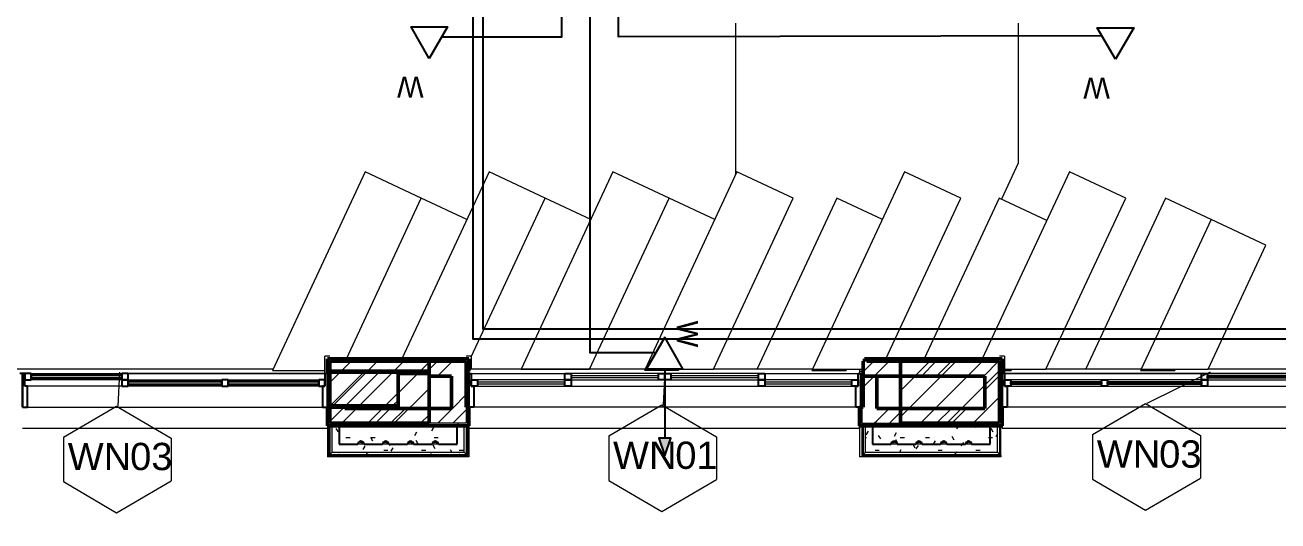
# Model space of a CAD drawing. Header units: millimetres. Extents: x -9358 to 257996, y -67499 to 9117.
# Drawn here: x 37342 to 47445, y -58686 to -54688 of the extents above; entities that cross this region are included whole.
import ezdxf

# ---------------------------------------------------------------- set-up
doc = ezdxf.new("R2010")
doc.units = ezdxf.units.MM
doc.header["$LTSCALE"] = 1000
for name, color, linetype, lineweight in [('A-COL-RFC-1', 8, 'Continuous', 9), ('A-COL-RFC-2', 8, 'Continuous', 50), ('A-FLR-PAT', 8, 'Continuous', 18), ('A-FRN', 8, 'Continuous', 9), ('A-LIN-30-1', 8, 'Continuous', 25), ('A-TYP-WIN', 8, 'Continuous', 0), ('A-WAL-CLD', 8, 'Continuous', 9), ('A-WAL-CMU', 8, 'Continuous', 50), ('A-WAL-FIN', 8, 'Continuous', 9), ('A-WAL-LOW-20', 8, 'Continuous', 18), ('A-WAL-LOW-20-1', 8, 'Continuous', 50), ('A-WAL-LOW-30', 8, 'Continuous', 18), ('A-WAL-PAT-1', 8, 'Continuous', 9), ('A-WIN', 8, 'Continuous', 9), ('A-WIN-1', 8, 'Continuous', 25), ('A-WIN-2', 8, 'Continuous', 18)]:
    doc.layers.add(name, color=color, linetype=linetype, lineweight=lineweight)
for name, color, linetype in [('CCTVNET', 6, 'Continuous'), ('DATANET', 4, 'Continuous'), ('LC-CABLE -10', 4, 'Continuous'), ('LC-DA-CIR', 4, 'Continuous'), ('LC-T-OUTLET', 4, 'Continuous')]:
    doc.layers.add(name, color=color, linetype=linetype)
doc.styles.add('Arial_8', font='arial.ttf', dxfattribs={"height": 220})
pattern_1 = [(45, (0, 0), (-251.4472, 251.4472), []), (45, (0, 381), (-251.4472, 251.4472), [])]
pattern_2 = [(0, (0, 0), (812.8, 203.2), [33.528, -576.072, 33.528, -576.072, -3251.2]), (0, (0, 0), (812.8, 203.2), [-1219.2, 33.528, -1185.672, 33.528, -576.072, -1422.4]), (0, (0, 0), (812.8, 203.2), [-3048, 33.528, -372.872, 33.528, -982.472]), (120, (304.8, 101.6), (-582.37636, 602.30545), [33.528, -576.072, 33.528, -576.072, -3251.2]), (120, (304.8, 101.6), (-582.37636, 602.30545), [-1219.2, 33.528, -1185.672, 33.528, -576.072, -1422.4]), (120, (304.8, 101.6), (-582.37636, 602.30545), [-3048, 33.528, -372.872, 33.528, -982.472]), (240, (406.4, 508), (-230.42364, -805.50545), [33.528, -576.072, 33.528, -576.072, -3251.2]), (240, (406.4, 508), (-230.42364, -805.50545), [-1219.2, 33.528, -1185.672, 33.528, -576.072, -1422.4]), (240, (406.4, 508), (-230.42364, -805.50545), [-3048, 33.528, -372.872, 33.528, -982.472])]
pattern_3 = [(45, (0, 0), (-106.06602, 106.06602), [])]
pattern_4 = [(0, (0, 0), (406.4, 101.6), [33.528, -271.272, 33.528, -271.272, -1625.6]), (0, (0, 0), (406.4, 101.6), [-609.6, 33.528, -576.072, 33.528, -271.272, -711.2]), (0, (0, 0), (406.4, 101.6), [-1524, 33.528, -169.672, 33.528, -474.472]), (120, (152.4, 50.8), (-291.18818, 301.15272), [33.528, -271.272, 33.528, -271.272, -1625.6]), (120, (152.4, 50.8), (-291.18818, 301.15272), [-609.6, 33.528, -576.072, 33.528, -271.272, -711.2]), (120, (152.4, 50.8), (-291.18818, 301.15272), [-1524, 33.528, -169.672, 33.528, -474.472]), (240, (203.2, 254), (-115.21182, -402.75272), [33.528, -271.272, 33.528, -271.272, -1625.6]), (240, (203.2, 254), (-115.21182, -402.75272), [-609.6, 33.528, -576.072, 33.528, -271.272, -711.2]), (240, (203.2, 254), (-115.21182, -402.75272), [-1524, 33.528, -169.672, 33.528, -474.472])]

# ---------------------------------------------------------------- blocks, each defined once
blk = doc.blocks.new('Window Tag - Window Tag-41068-01-Ground Floor Plan')
at = {"layer": 'A-TYP-WIN'}
for p, q in [((-4.51, 1.63), (-0.24, 4.14)), ((-0.24, 4.14), (4.18, 1.56)), ((-4.51, 1.63), (-4.51, -1.96)), ((4.18, 1.56), (4.18, -1.89)), ((-4.51, -1.96), (-0.24, -4.47)), ((-0.24, -4.47), (4.18, -1.89))]:
    blk.add_line(p, q, dxfattribs=at)
blk = doc.blocks.new('D-W')
at = {"color": 3, "elevation": 0}
blk.add_lwpolyline([(0, 254), (147, 0), (-147, 0), (0, 254)], dxfattribs=at)
at = {"layer": 'LC-T-OUTLET', "color": 2}
blk.add_attdef('W', (77, 236, 0), '', height=170, dxfattribs=at)
blk = doc.blocks.new('access point wifi weather proof')
at = {"layer": 'LC-CABLE -10'}
h = blk.add_hatch(color=3, dxfattribs=at)
h.dxf.hatch_style = 1
h.paths.add_polyline_path([(684.037, -90.71), (683.895, -90.662), (683.895, -90.758)])
at = {"layer": 'LC-CABLE -10', "color": 3}
blk.add_line((683.334, -90.71), (683.895, -90.71), dxfattribs=at)
blk.add_lwpolyline([(684.037, -90.71), (683.895, -90.662), (683.895, -90.758)], close=True, dxfattribs=at)
at = {"layer": 'LC-DA-CIR'}
ref = blk.add_blockref('D-W', (683.334, -90.71), dxfattribs=dict(at, xscale=-0.0010000000000048, yscale=0.0010000000000048, zscale=0.0010000000000048, rotation=90))
ref.add_attrib('W', 'W', (682.947, -90.613), dxfattribs={"layer": 'LC-T-OUTLET', "color": 3, "height": 0.17})
blk = doc.blocks.new('Sliding_Window_Three - 2500 x 2700-2665718-01-Ground Floor Furniture Plan')
at = {"layer": 'A-WIN'}
for p, q in [((-1203, 135), (1177, 135)), ((-441, -35), (-1203, -35)), ((-441, -35), (-1203, -35)), ((-441, -85), (-1173, -85)), ((366, -35), (-391, -35)), ((-391, -85), (366, -85)), ((1147, -35), (416, -35)), ((416, -85), (1147, -85)), ((-1173, -135), (-441, -135)), ((1197, -135), (-391, -135)), ((-391, -135), (1197, -135))]:
    blk.add_line(p, q, dxfattribs=at)
at = {"layer": 'A-WIN-1'}
for p, q in [((-1243, -135), (-1243, 135)), ((-1243, 135), (-1243, -135)), ((-1223, 135), (-1203, 135)), ((-1203, 135), (-1203, -35)), ((1177, 135), (1217, 135)), ((1177, -35), (1177, 135)), ((1217, 135), (1217, -135)), ((1217, -135), (1217, 135)), ((-1223, -35), (-1223, -135)), ((-1203, -35), (-1223, -35)), ((-1223, -135), (-1223, -85)), ((-1223, -85), (-1173, -85)), ((-1173, -85), (-1173, -135)), ((-1173, -100), (-441, -100)), ((-1173, -120), (-1173, -100)), ((-441, -85), (-441, -35)), ((-441, -35), (-391, -35)), ((-441, -135), (-441, -85)), ((-441, -85), (-391, -85)), ((-391, -85), (-441, -85)), ((-441, -100), (-441, -120)), ((-391, -35), (-391, -85)), ((-391, -50), (366, -50)), ((-391, -70), (-391, -50)), ((366, -70), (-391, -70)), ((-391, -85), (-391, -135)), ((366, -85), (366, -35)), ((366, -35), (416, -35)), ((366, -50), (366, -70)), ((416, -85), (366, -85)), ((416, -35), (416, -85)), ((416, -50), (1147, -50)), ((416, -70), (416, -50)), ((1147, -70), (416, -70)), ((1147, -85), (1147, -35)), ((1147, -35), (1197, -35)), ((1147, -50), (1147, -70)), ((1197, -85), (1147, -85)), ((1197, -35), (1177, -35)), ((1197, -135), (1197, -35)), ((1197, -35), (1197, -85)), ((-1243, -135), (-1263, -135)), ((-1223, -135), (-1243, -135)), ((-1173, -135), (-1223, -135)), ((-441, -120), (-1173, -120)), ((-391, -135), (-441, -135))]:
    blk.add_line(p, q, dxfattribs=at)
blk = doc.blocks.new('Sliding_Window_Double - 3200 x 2700-V65-01-Ground Floor Furniture Plan')
at = {"layer": 'A-WIN'}
for p, q in [((-1436, 89), (1644, 89)), ((-702, -81), (-1406, -81)), ((858, -81), (-651, -81)), ((1614, -81), (909, -81)), ((-702, -181), (-1456, -181)), ((-1406, -131), (-702, -131)), ((54, -131), (-651, -131)), ((-651, -181), (54, -181)), ((858, -131), (154, -131)), ((154, -181), (858, -181)), ((909, -131), (1614, -131)), ((1664, -181), (909, -181))]:
    blk.add_line(p, q, dxfattribs=at)
at = {"layer": 'A-WIN-1'}
for p, q in [((-1476, -181), (-1476, 89)), ((-1476, 89), (-1476, -181)), ((-1466, 89), (-1436, 89)), ((-1436, 89), (-1436, -81)), ((1644, 89), (1684, 89)), ((1644, -81), (1644, 89)), ((1684, 89), (1684, -181)), ((1684, -181), (1684, 89)), ((-1456, -81), (-1456, -181)), ((-1436, -81), (-1456, -81)), ((-1456, -131), (-1456, -81)), ((-1456, -81), (-1406, -81)), ((-1406, -81), (-1406, -131)), ((-702, -131), (-702, -81)), ((-702, -81), (-651, -81)), ((-651, -81), (-651, -131)), ((858, -131), (858, -81)), ((858, -81), (909, -81)), ((909, -81), (909, -131)), ((1614, -131), (1614, -81)), ((1614, -81), (1664, -81)), ((1664, -81), (1644, -81)), ((1664, -181), (1664, -81)), ((1664, -81), (1664, -131)), ((-1476, -181), (-1496, -181)), ((-1456, -181), (-1476, -181)), ((-1406, -131), (-1456, -131)), ((-651, -131), (-702, -131)), ((-702, -181), (-702, -131)), ((-702, -131), (-651, -131)), ((-651, -181), (-702, -181)), ((-651, -131), (-651, -181)), ((54, -181), (54, -131)), ((54, -131), (104, -131)), ((104, -181), (54, -181)), ((104, -181), (104, -131)), ((104, -131), (154, -131)), ((104, -131), (104, -181)), ((154, -181), (104, -181)), ((154, -131), (154, -181)), ((858, -181), (858, -131)), ((858, -131), (909, -131)), ((909, -131), (858, -131)), ((909, -181), (858, -181)), ((909, -131), (909, -181)), ((1664, -131), (1614, -131)), ((1684, -181), (1664, -181)), ((1704, -181), (1684, -181))]:
    blk.add_line(p, q, dxfattribs=at)
at = {"layer": 'A-WIN-2'}
for p, q in [((-1406, -96), (-702, -96)), ((-1406, -116), (-1406, -96)), ((-702, -96), (-702, -116)), ((909, -96), (1614, -96)), ((909, -116), (909, -96)), ((1614, -96), (1614, -116)), ((-702, -116), (-1406, -116)), ((-651, -146), (54, -146)), ((-651, -166), (-651, -146)), ((54, -166), (-651, -166)), ((54, -146), (54, -166)), ((154, -146), (858, -146)), ((154, -166), (154, -146)), ((858, -166), (154, -166)), ((858, -146), (858, -166)), ((1614, -116), (909, -116))]:
    blk.add_line(p, q, dxfattribs=at)
blk = doc.blocks.new('Sliding_Window_Three - 2500 x 2700-2665719-01-Ground Floor Furniture Plan')
at = {"layer": 'A-WIN'}
for p, q in [((-1173, 135), (-441, 135)), ((1197, 135), (-391, 135)), ((-391, 135), (1197, 135)), ((-441, 35), (-1203, 35)), ((-441, 35), (-1203, 35)), ((-441, 85), (-1173, 85)), ((-391, 85), (366, 85)), ((366, 35), (-391, 35)), ((416, 85), (1147, 85)), ((1147, 35), (416, 35)), ((-1203, -135), (1177, -135))]:
    blk.add_line(p, q, dxfattribs=at)
at = {"layer": 'A-WIN-1'}
for p, q in [((-1243, 135), (-1263, 135)), ((-1243, 135), (-1243, -135)), ((-1223, 135), (-1243, 135)), ((-1243, -135), (-1243, 135)), ((-1223, 35), (-1223, 135)), ((-1173, 135), (-1223, 135)), ((-1223, 135), (-1223, 85)), ((-1173, 85), (-1173, 135)), ((-441, 120), (-1173, 120)), ((-1173, 120), (-1173, 100)), ((-391, 135), (-441, 135)), ((-441, 135), (-441, 85)), ((-441, 100), (-441, 120)), ((-391, 85), (-391, 135)), ((1197, 135), (1197, 35)), ((1217, -135), (1217, 135)), ((1217, 135), (1217, -135)), ((-1223, 85), (-1173, 85)), ((-1203, 35), (-1223, 35)), ((-1203, -135), (-1203, 35)), ((-1173, 100), (-441, 100)), ((-441, 85), (-391, 85)), ((-391, 85), (-441, 85)), ((-441, 85), (-441, 35)), ((-441, 35), (-391, 35)), ((-391, 35), (-391, 85)), ((366, 70), (-391, 70)), ((-391, 70), (-391, 50)), ((-391, 50), (366, 50)), ((416, 85), (366, 85)), ((366, 85), (366, 35)), ((366, 50), (366, 70)), ((366, 35), (416, 35)), ((416, 35), (416, 85)), ((1147, 70), (416, 70)), ((416, 70), (416, 50)), ((416, 50), (1147, 50)), ((1197, 85), (1147, 85)), ((1147, 85), (1147, 35)), ((1147, 50), (1147, 70)), ((1147, 35), (1197, 35)), ((1197, 35), (1177, 35)), ((1177, 35), (1177, -135)), ((1197, 35), (1197, 85)), ((-1243, -135), (-1203, -135)), ((1177, -135), (1217, -135))]:
    blk.add_line(p, q, dxfattribs=at)
blk = doc.blocks.new('rest room134 - rest room-2754130-01-Ground Floor Furniture Plan')
at = {"layer": 'A-FRN'}
for p, q in [((40083, -55724), (39337, -57324)), ((40537, -55935), (40083, -55724)), ((39933, -57230), (40537, -55935)), ((39337, -57324), (39760, -57324))]:
    blk.add_line(p, q, dxfattribs=at)
blk = doc.blocks.new('rest room135 - rest room-2754143-01-Ground Floor Furniture Plan')
at = {"layer": 'A-FRN'}
for p, q in [((41083, -55724), (40381, -57230)), ((41537, -55935), (41083, -55724)), ((40905, -56107), (40537, -55935)), ((40940, -57214), (41537, -55935))]:
    blk.add_line(p, q, dxfattribs=at)
blk = doc.blocks.new('rest room136 - rest room-2754169-01-Ground Floor Furniture Plan')
at = {"layer": 'A-FRN'}
for p, q in [((42082, -55723), (41341, -57314)), ((42536, -55934), (42082, -55723)), ((41904, -56106), (41537, -55935)), ((41893, -57314), (42536, -55934)), ((41341, -57314), (41893, -57314))]:
    blk.add_line(p, q, dxfattribs=at)
blk = doc.blocks.new('rest room137 - rest room-2754195-01-Ground Floor Furniture Plan')
at = {"layer": 'A-FRN'}
for p, q in [((43082, -55723), (42341, -57314)), ((43536, -55934), (43082, -55723)), ((42904, -56106), (42536, -55934)), ((42893, -57314), (43536, -55934)), ((42341, -57314), (42336, -57323)), ((42336, -57323), (42612, -57323)), ((42341, -57314), (42893, -57314)), ((42612, -57323), (42617, -57314))]:
    blk.add_line(p, q, dxfattribs=at)
blk = doc.blocks.new('rest room138 - rest room-2754221-01-Ground Floor Furniture Plan')
at = {"layer": 'A-FRN'}
for p, q in [((44433, -55724), (43692, -57314)), ((44887, -55935), (44433, -55724)), ((43887, -55935), (43245, -57310)), ((44255, -56107), (43887, -55935)), ((44283, -57230), (44887, -55935)), ((43692, -57314), (43687, -57324)), ((43687, -57324), (43963, -57324)), ((43692, -57314), (44100, -57314)), ((43963, -57324), (43968, -57314))]:
    blk.add_line(p, q, dxfattribs=at)
blk = doc.blocks.new('rest room139 - rest room-2754247-01-Ground Floor Furniture Plan')
at = {"layer": 'A-FRN'}
for p, q in [((45763, -55724), (45061, -57230)), ((46217, -55935), (45763, -55724)), ((45197, -55935), (44593, -57230)), ((45581, -56114), (45197, -55935)), ((45574, -57314), (46217, -55935)), ((45240, -57314), (45574, -57314)), ((45240, -57324), (45293, -57324)), ((45293, -57324), (45298, -57314))]:
    blk.add_line(p, q, dxfattribs=at)
blk = doc.blocks.new('rest room140 - rest room-2754273-01-Ground Floor Furniture Plan')
at = {"layer": 'A-FRN'}
for p, q in [((46537, -55935), (45895, -57310)), ((46905, -56107), (46537, -55935)), ((46905, -56107), (46342, -57314)), ((47348, -56313), (46905, -56107)), ((46881, -57314), (47348, -56313)), ((46342, -57314), (46337, -57324)), ((46337, -57324), (46613, -57324)), ((46342, -57314), (46881, -57314)), ((46613, -57324), (46618, -57314))]:
    blk.add_line(p, q, dxfattribs=at)
blk = doc.blocks.new('FP_384-01-Ground Floor Furniture Plan')
at = {"layer": 'A-WAL-LOW-20'}
blk.add_line((39799, -57770), (39799, -58001), dxfattribs=at)
blk = doc.blocks.new('FP_385-01-Ground Floor Furniture Plan')
at = {"layer": 'A-WAL-LOW-20'}
blk.add_line((39789, -57770), (39789, -58011), dxfattribs=at)
blk = doc.blocks.new('FP_386-01-Ground Floor Furniture Plan')
at = {"layer": 'A-WAL-LOW-20'}
blk.add_line((39799, -58001), (40901, -58001), dxfattribs=at)
at = {"layer": 'A-WAL-PAT-1'}
for p, q in [((39871, -58001), (39870, -58001)), ((39870, -58001), (39870, -58001)), ((39871, -58002), (39871, -58001)), ((39872, -58002), (39871, -58002)), ((39873, -58002), (39872, -58002)), ((39872, -58002), (39872, -58002)), ((39874, -58002), (39873, -58002)), ((39873, -58002), (39873, -58002)), ((39875, -58003), (39874, -58002)), ((39874, -58002), (39874, -58002)), ((40097, -57993), (40096, -57992)), ((40097, -57994), (40097, -57993)), ((40098, -57995), (40097, -57994)), ((40099, -57995), (40098, -57995)), ((40099, -57996), (40099, -57995)), ((40100, -57996), (40099, -57996)), ((40100, -57997), (40100, -57996)), ((40101, -57998), (40100, -57997)), ((40102, -57999), (40101, -57998)), ((40101, -57998), (40101, -57998)), ((40103, -58000), (40102, -57999)), ((40102, -57999), (40102, -57999)), ((40104, -58000), (40103, -58000)), ((40103, -58000), (40103, -58000)), ((40104, -58001), (40104, -58000)), ((40105, -58001), (40104, -58001)), ((40106, -58002), (40105, -58001)), ((40105, -58001), (40105, -58001)), ((40107, -58002), (40106, -58002)), ((40106, -58002), (40106, -58002)), ((40108, -58002), (40107, -58002)), ((40107, -58002), (40107, -58002)), ((40109, -58002), (40108, -58002)), ((40108, -58002), (40108, -58002)), ((40110, -58003), (40109, -58002)), ((40610, -58002), (40609, -58002)), ((40609, -58002), (40609, -58003)), ((40611, -58002), (40610, -58002)), ((40610, -58002), (40610, -58002)), ((40612, -58002), (40611, -58002)), ((40611, -58002), (40611, -58002)), ((40613, -58001), (40612, -58002)), ((40612, -58002), (40612, -58002)), ((40614, -58001), (40613, -58001)), ((40613, -58001), (40613, -58001)), ((40615, -58000), (40614, -58000)), ((40614, -58000), (40614, -58001)), ((40616, -57999), (40615, -58000)), ((40615, -58000), (40615, -58000)), ((40617, -57998), (40616, -57999)), ((40616, -57999), (40616, -57999)), ((40618, -57998), (40617, -57998)), ((40844, -58002), (40843, -58003)), ((40844, -58002), (40844, -58002))]:
    blk.add_line(p, q, dxfattribs=at)
blk = doc.blocks.new('FP_387-01-Ground Floor Furniture Plan')
at = {"layer": 'A-WAL-LOW-20'}
blk.add_line((39789, -58011), (40911, -58011), dxfattribs=at)
at = {"layer": 'A-WAL-PAT-1'}
for p, q in [((39834, -58003), (39832, -58002)), ((39835, -58005), (39834, -58003)), ((39837, -58006), (39835, -58005)), ((39839, -58007), (39837, -58006)), ((39840, -58008), (39839, -58007)), ((39842, -58008), (39840, -58008)), ((39843, -58009), (39842, -58008)), ((39845, -58010), (39843, -58009)), ((39846, -58010), (39845, -58010)), ((39848, -58011), (39846, -58010)), ((39849, -58011), (39848, -58011)), ((40047, -58012), (40046, -58012)), ((40049, -58011), (40047, -58012)), ((40050, -58011), (40049, -58011)), ((40052, -58010), (40050, -58011)), ((40053, -58009), (40052, -58010)), ((40055, -58009), (40053, -58009)), ((40056, -58008), (40055, -58009)), ((40058, -58007), (40056, -58008)), ((40059, -58006), (40058, -58007)), ((40061, -58005), (40059, -58006)), ((40062, -58004), (40061, -58005)), ((40068, -58003), (40067, -58002)), ((40070, -58004), (40068, -58003)), ((40071, -58005), (40070, -58004)), ((40073, -58006), (40071, -58005)), ((40074, -58007), (40073, -58006)), ((40076, -58008), (40074, -58007)), ((40513, -58012), (40511, -58012)), ((40514, -58012), (40513, -58012)), ((40516, -58012), (40514, -58012)), ((40792, -58012), (40790, -58012)), ((40793, -58012), (40792, -58012))]:
    blk.add_line(p, q, dxfattribs=at)
blk = doc.blocks.new('FP_388-01-Ground Floor Furniture Plan')
at = {"layer": 'A-WAL-LOW-20'}
blk.add_line((40901, -58001), (40901, -57770), dxfattribs=at)
blk = doc.blocks.new('FP_389-01-Ground Floor Furniture Plan')
at = {"layer": 'A-WAL-LOW-20'}
blk.add_line((40911, -58011), (40911, -57770), dxfattribs=at)
blk = doc.blocks.new('Walls 371 - Walls 78-2892140-01-Ground Floor Furniture Plan')
at = {"layer": 'A-WAL-PAT-1'}
h = blk.add_hatch(dxfattribs=at)
h.set_pattern_fill('FP_136', color=256, style=0, pattern_type=2)
h.set_pattern_definition(pattern_4)
h.paths.add_polyline_path([(40650, -57920), (40646, -57918), (40646, -57919), (40648, -57920)], flags=0)
h.paths.add_polyline_path([(40450, -57920), (40446, -57918), (40446, -57919), (40449, -57920)], flags=0)
h.paths.add_polyline_path([(40250, -57920), (40246, -57918), (40246, -57919), (40248, -57920)], flags=0)
h.paths.add_polyline_path([(40050, -57920), (40046, -57918), (40046, -57919), (40048, -57920)], flags=0)
h.paths.add_polyline_path([(39875, -57982), (40882, -57982), (40882, -57770), (40825, -57770), (40825, -57920), (40675, -57920), (40674, -57920), (40626, -57920), (40625, -57920), (40475, -57920), (40475, -57920), (40426, -57920), (40425, -57920), (40275, -57920), (40274, -57920), (40226, -57920), (40225, -57920), (40075, -57920), (40074, -57920), (40026, -57920), (40025, -57920), (39875, -57920), (39875, -57770), (39818, -57770), (39818, -57982)], flags=0)
at = {"layer": 'A-WAL-LOW-20'}
for p, q in [((39818, -57982), (39818, -57770)), ((40882, -57982), (40882, -57770)), ((39818, -57982), (40882, -57982))]:
    blk.add_line(p, q, dxfattribs=at)
for points, knots in [([(39799, -58001), (39799, -58001), (39799, -58001), (39800, -58000), (39801, -57999), (39803, -57997), (39805, -57995), (39807, -57993), (39810, -57990), (39813, -57987), (39816, -57984), (39818, -57982)], [0.4599876, 0.4599876, 0.4599876, 0.4599876, 0.5, 0.6, 0.65, 0.7, 0.75, 0.8, 0.85, 0.9, 1, 1, 1, 1]), ([(40901, -58001), (40901, -58001), (40901, -58001), (40900, -58000), (40899, -57999), (40897, -57997), (40895, -57995), (40893, -57993), (40890, -57990), (40887, -57987), (40884, -57984), (40882, -57982)], [0.4599876, 0.4599876, 0.4599876, 0.4599876, 0.5, 0.6, 0.65, 0.7, 0.75, 0.8, 0.85, 0.9, 1, 1, 1, 1]), ([(39789, -58011), (39789, -58011), (39789, -58011), (39792, -58008), (39796, -58004), (39798, -58002)], [0.1701475, 0.1701475, 0.1701475, 0.1701475, 0.25, 0.5, 0.6488772, 0.6488772, 0.6488772, 0.6488772]), ([(40911, -58011), (40911, -58011), (40911, -58011), (40908, -58008), (40904, -58004), (40902, -58002)], [0.1701475, 0.1701475, 0.1701475, 0.1701475, 0.25, 0.5, 0.6488772, 0.6488772, 0.6488772, 0.6488772])]:
    blk.add_open_spline(points, degree=3, knots=knots, dxfattribs=at)
for name in ['FP_385-01-Ground Floor Furniture Plan', 'FP_384-01-Ground Floor Furniture Plan', 'FP_388-01-Ground Floor Furniture Plan', 'FP_389-01-Ground Floor Furniture Plan', 'FP_387-01-Ground Floor Furniture Plan', 'FP_386-01-Ground Floor Furniture Plan']:
    blk.add_blockref(name, (0, 0), dxfattribs=at)
blk = doc.blocks.new('FP_390-01-Ground Floor Furniture Plan')
at = {"layer": 'A-WAL-PAT-1'}
for p, q in [((40240, -57906), (40245, -57903)), ((40245, -57903), (40250, -57903)), ((40250, -57903), (40256, -57904)), ((40253, -57920), (40250, -57920)), ((40255, -57920), (40253, -57920)), ((40256, -57904), (40261, -57906)), ((40261, -57906), (40264, -57910)), ((40264, -57910), (40267, -57915))]:
    blk.add_line(p, q, dxfattribs=at)
blk = doc.blocks.new('FP_391-01-Ground Floor Furniture Plan')
at = {"layer": 'A-WAL-PAT-1'}
for p, q in [((40440, -57906), (40445, -57903)), ((40445, -57903), (40451, -57903)), ((40453, -57920), (40450, -57920)), ((40451, -57903), (40456, -57904)), ((40456, -57920), (40453, -57920)), ((40456, -57904), (40461, -57906)), ((40461, -57906), (40465, -57910)), ((40465, -57910), (40467, -57915))]:
    blk.add_line(p, q, dxfattribs=at)
blk = doc.blocks.new('FP_392-01-Ground Floor Furniture Plan')
at = {"layer": 'A-WAL-PAT-1'}
for p, q in [((40640, -57906), (40645, -57903)), ((40645, -57903), (40650, -57903)), ((40650, -57903), (40656, -57904)), ((40653, -57920), (40650, -57920)), ((40655, -57920), (40653, -57920)), ((40656, -57904), (40661, -57906)), ((40661, -57906), (40664, -57910)), ((40664, -57910), (40667, -57915))]:
    blk.add_line(p, q, dxfattribs=at)
blk = doc.blocks.new('FP_393-01-Ground Floor Furniture Plan')
at = {"layer": 'A-WAL-PAT-1'}
for p, q in [((40040, -57906), (40045, -57903)), ((40045, -57903), (40050, -57903)), ((40050, -57903), (40056, -57904)), ((40053, -57920), (40050, -57920)), ((40055, -57920), (40053, -57920)), ((40056, -57904), (40061, -57906)), ((40061, -57906), (40064, -57910)), ((40064, -57910), (40067, -57915))]:
    blk.add_line(p, q, dxfattribs=at)
blk = doc.blocks.new('Walls 373 - Walls 304-2892162-01-Ground Floor Furniture Plan')
at = {"layer": 'A-WAL-PAT-1'}
h = blk.add_hatch(dxfattribs=at)
h.set_pattern_fill('FP_136', color=256, style=0, pattern_type=2)
h.set_pattern_definition(pattern_4)
h.paths.add_polyline_path([(40425, -57920), (40430, -57905), (40443, -57896), (40458, -57896), (40470, -57905), (40475, -57920), (40625, -57920), (40630, -57905), (40642, -57896), (40658, -57896), (40670, -57905), (40675, -57920), (40825, -57920), (40825, -57770), (39875, -57770), (39875, -57920), (40025, -57920), (40030, -57905), (40042, -57896), (40058, -57896), (40070, -57905), (40075, -57920), (40225, -57920), (40230, -57905), (40242, -57896), (40258, -57896), (40270, -57905), (40275, -57920), (40319, -57920)], flags=0)
at = {"layer": 'A-LIN-30-1'}
for p, q in [((40825, -57770), (39875, -57770)), ((39875, -57770), (39875, -57920)), ((40825, -57920), (40825, -57770)), ((39875, -57920), (40025, -57920)), ((40075, -57920), (40225, -57920)), ((40275, -57920), (40425, -57920)), ((40475, -57920), (40625, -57920)), ((40675, -57920), (40825, -57920))]:
    blk.add_line(p, q, dxfattribs=at)
for centre, start in [((40050, -57920), 360), ((40250, -57920), 0), ((40450, -57920), 0), ((40650, -57920), 0)]:
    blk.add_arc(centre, 25, start, 180, dxfattribs=at)
at = {"layer": 'A-WAL-FIN'}
for p, q in [((40250, -57920), (40225, -57920)), ((40275, -57920), (40250, -57920)), ((40450, -57920), (40425, -57920)), ((40475, -57920), (40450, -57920)), ((40650, -57920), (40625, -57920)), ((40675, -57920), (40650, -57920))]:
    blk.add_line(p, q, dxfattribs=at)
at = {"layer": 'A-WAL-FIN', "flags": 128}
for points in [[(40050, -57920), (40044, -57920), (40039, -57920), (40034, -57920), (40030, -57920), (40027, -57920), (40026, -57920), (40025, -57920)], [(40075, -57920), (40074, -57920), (40073, -57920), (40070, -57920), (40066, -57920), (40061, -57920), (40056, -57920), (40050, -57920)]]:
    blk.add_lwpolyline(points, dxfattribs=at)
at = {"layer": 'A-WAL-LOW-20-1'}
for name in ['FP_393-01-Ground Floor Furniture Plan', 'FP_390-01-Ground Floor Furniture Plan', 'FP_391-01-Ground Floor Furniture Plan', 'FP_392-01-Ground Floor Furniture Plan']:
    blk.add_blockref(name, (0, 0), dxfattribs=at)
blk = doc.blocks.new('FP_394-01-Ground Floor Furniture Plan')
at = {"layer": 'A-WAL-LOW-20'}
blk.add_line((44099, -57770), (44099, -58001), dxfattribs=at)
blk = doc.blocks.new('FP_395-01-Ground Floor Furniture Plan')
at = {"layer": 'A-WAL-LOW-20'}
blk.add_line((44089, -57770), (44089, -58011), dxfattribs=at)
blk = doc.blocks.new('FP_396-01-Ground Floor Furniture Plan')
at = {"layer": 'A-WAL-LOW-20'}
blk.add_line((44099, -58001), (45201, -58001), dxfattribs=at)
at = {"layer": 'A-WAL-PAT-1'}
for p, q in [((44846, -57991), (44845, -57992)), ((44845, -57992), (44845, -57993)), ((44847, -57990), (44846, -57991)), ((44848, -57989), (44847, -57990)), ((44847, -57990), (44847, -57990)), ((44849, -57987), (44848, -57988)), ((44848, -57988), (44848, -57989)), ((44850, -57986), (44849, -57986)), ((44849, -57986), (44849, -57987)), ((44851, -57984), (44850, -57985)), ((44850, -57985), (44850, -57986)), ((44852, -57982), (44851, -57983)), ((44851, -57983), (44851, -57984)), ((44836, -58002), (44835, -58002)), ((44837, -58001), (44836, -58001)), ((44836, -58001), (44836, -58002)), ((44838, -58000), (44837, -58001)), ((44837, -58001), (44837, -58001)), ((44839, -58000), (44838, -58000)), ((44838, -58000), (44838, -58000)), ((44840, -57999), (44839, -57999)), ((44839, -57999), (44839, -58000)), ((44841, -57998), (44840, -57998)), ((44840, -57998), (44840, -57999)), ((44842, -57997), (44841, -57997)), ((44841, -57997), (44841, -57998)), ((44843, -57995), (44842, -57996)), ((44842, -57996), (44842, -57997)), ((44844, -57994), (44843, -57995)), ((44843, -57995), (44843, -57995)), ((44845, -57993), (44844, -57993)), ((44844, -57993), (44844, -57994))]:
    blk.add_line(p, q, dxfattribs=at)
blk = doc.blocks.new('FP_397-01-Ground Floor Furniture Plan')
at = {"layer": 'A-WAL-LOW-20'}
blk.add_line((44089, -58011), (45211, -58011), dxfattribs=at)
at = {"layer": 'A-WAL-PAT-1'}
for p, q in [((44295, -58006), (44294, -58005)), ((44297, -58007), (44295, -58006)), ((44298, -58008), (44297, -58007)), ((44300, -58008), (44298, -58008)), ((44301, -58009), (44300, -58008)), ((44303, -58010), (44301, -58009)), ((44304, -58010), (44303, -58010)), ((44306, -58011), (44304, -58010)), ((44307, -58011), (44306, -58011)), ((44309, -58012), (44307, -58011)), ((44310, -58012), (44309, -58012)), ((44661, -58012), (44659, -58011)), ((44662, -58012), (44661, -58012)), ((44664, -58012), (44662, -58012)), ((44665, -58012), (44664, -58012)), ((44971, -58012), (44970, -58012)), ((44973, -58012), (44971, -58012)), ((44974, -58012), (44973, -58012)), ((44976, -58011), (44974, -58012)), ((44977, -58011), (44976, -58011))]:
    blk.add_line(p, q, dxfattribs=at)
blk = doc.blocks.new('FP_398-01-Ground Floor Furniture Plan')
at = {"layer": 'A-WAL-LOW-20'}
blk.add_line((45201, -58001), (45201, -57770), dxfattribs=at)
blk = doc.blocks.new('FP_399-01-Ground Floor Furniture Plan')
at = {"layer": 'A-WAL-LOW-20'}
blk.add_line((45211, -58011), (45211, -57770), dxfattribs=at)
blk = doc.blocks.new('Walls 344 - Walls 78-2892302-01-Ground Floor Furniture Plan')
at = {"layer": 'A-WAL-PAT-1'}
h = blk.add_hatch(dxfattribs=at)
h.set_pattern_fill('FP_136', color=256, style=0, pattern_type=2)
h.set_pattern_definition(pattern_4)
h.paths.add_polyline_path([(44118, -57982), (45182, -57982), (45182, -57770), (45125, -57770), (45125, -57920), (44175, -57920), (44175, -57770), (44118, -57770), (44118, -57811)], flags=0)
at = {"layer": 'A-WAL-LOW-20'}
for p, q in [((44118, -57982), (44118, -57770)), ((45182, -57982), (45182, -57770)), ((44118, -57982), (45182, -57982))]:
    blk.add_line(p, q, dxfattribs=at)
for points, knots in [([(44099, -58001), (44099, -58001), (44099, -58001), (44100, -58000), (44101, -57999), (44103, -57997), (44105, -57995), (44107, -57993), (44110, -57990), (44113, -57987), (44116, -57984), (44118, -57982)], [0.4599876, 0.4599876, 0.4599876, 0.4599876, 0.5, 0.6, 0.65, 0.7, 0.75, 0.8, 0.85, 0.9, 1, 1, 1, 1]), ([(45201, -58001), (45201, -58001), (45201, -58001), (45200, -58000), (45199, -57999), (45197, -57997), (45195, -57995), (45193, -57993), (45190, -57990), (45187, -57987), (45184, -57984), (45182, -57982)], [0.4599876, 0.4599876, 0.4599876, 0.4599876, 0.5, 0.6, 0.65, 0.7, 0.75, 0.8, 0.85, 0.9, 1, 1, 1, 1]), ([(44089, -58011), (44089, -58011), (44089, -58011), (44092, -58008), (44096, -58004), (44098, -58002)], [0.1701475, 0.1701475, 0.1701475, 0.1701475, 0.25, 0.5, 0.6488772, 0.6488772, 0.6488772, 0.6488772]), ([(45211, -58011), (45211, -58011), (45211, -58011), (45208, -58008), (45204, -58004), (45202, -58002)], [0.1701475, 0.1701475, 0.1701475, 0.1701475, 0.25, 0.5, 0.6488772, 0.6488772, 0.6488772, 0.6488772])]:
    blk.add_open_spline(points, degree=3, knots=knots, dxfattribs=at)
for name in ['FP_395-01-Ground Floor Furniture Plan', 'FP_394-01-Ground Floor Furniture Plan', 'FP_398-01-Ground Floor Furniture Plan', 'FP_399-01-Ground Floor Furniture Plan', 'FP_396-01-Ground Floor Furniture Plan', 'FP_397-01-Ground Floor Furniture Plan']:
    blk.add_blockref(name, (0, 0), dxfattribs=at)
blk = doc.blocks.new('FP_400-01-Ground Floor Furniture Plan')
at = {"layer": 'A-WAL-PAT-1'}
for p, q in [((44539, -57906), (44544, -57904)), ((44544, -57904), (44550, -57903)), ((44550, -57903), (44555, -57903)), ((44553, -57919), (44550, -57920)), ((44556, -57920), (44553, -57919)), ((44555, -57903), (44560, -57906)), ((44560, -57906), (44564, -57909)), ((44564, -57909), (44567, -57914))]:
    blk.add_line(p, q, dxfattribs=at)
blk = doc.blocks.new('FP_401-01-Ground Floor Furniture Plan')
at = {"layer": 'A-WAL-PAT-1'}
for p, q in [((44740, -57906), (44744, -57904)), ((44744, -57904), (44750, -57903)), ((44750, -57903), (44755, -57903)), ((44753, -57919), (44750, -57920)), ((44757, -57920), (44753, -57919)), ((44755, -57903), (44760, -57906)), ((44760, -57906), (44764, -57909)), ((44764, -57909), (44767, -57914))]:
    blk.add_line(p, q, dxfattribs=at)
blk = doc.blocks.new('FP_402-01-Ground Floor Furniture Plan')
at = {"layer": 'A-WAL-PAT-1'}
for p, q in [((44939, -57906), (44944, -57904)), ((44944, -57904), (44950, -57903)), ((44950, -57903), (44955, -57903)), ((44953, -57919), (44950, -57920)), ((44956, -57920), (44953, -57919)), ((44955, -57903), (44960, -57906)), ((44960, -57906), (44964, -57909)), ((44964, -57909), (44966, -57914))]:
    blk.add_line(p, q, dxfattribs=at)
blk = doc.blocks.new('FP_403-01-Ground Floor Furniture Plan')
at = {"layer": 'A-WAL-PAT-1'}
for p, q in [((44339, -57906), (44344, -57904)), ((44344, -57904), (44350, -57903)), ((44350, -57903), (44355, -57903)), ((44353, -57920), (44350, -57920)), ((44356, -57920), (44353, -57920)), ((44355, -57903), (44360, -57906)), ((44360, -57906), (44364, -57910)), ((44364, -57910), (44367, -57914))]:
    blk.add_line(p, q, dxfattribs=at)
blk = doc.blocks.new('Walls 346 - Walls 304-2892324-01-Ground Floor Furniture Plan')
at = {"layer": 'A-WAL-PAT-1'}
h = blk.add_hatch(dxfattribs=at)
h.set_pattern_fill('FP_136', color=256, style=0, pattern_type=2)
h.set_pattern_definition(pattern_4)
h.paths.add_polyline_path([(44725, -57920), (44730, -57905), (44743, -57896), (44758, -57896), (44770, -57905), (44775, -57920), (44925, -57920), (44930, -57905), (44942, -57896), (44958, -57896), (44970, -57905), (44975, -57920), (45125, -57920), (45125, -57770), (44175, -57770), (44175, -57920), (44325, -57920), (44330, -57905), (44342, -57896), (44358, -57896), (44370, -57905), (44375, -57920), (44525, -57920), (44530, -57905), (44542, -57896), (44558, -57896), (44570, -57905), (44575, -57920), (44620, -57920)], flags=0)
at = {"layer": 'A-LIN-30-1'}
for p, q in [((45125, -57770), (44175, -57770)), ((44175, -57770), (44175, -57920)), ((45125, -57920), (45125, -57770)), ((44175, -57920), (44325, -57920)), ((44375, -57920), (44525, -57920)), ((44575, -57920), (44725, -57920)), ((44775, -57920), (44925, -57920)), ((44975, -57920), (45125, -57920))]:
    blk.add_line(p, q, dxfattribs=at)
for centre, start in [((44350, -57920), 360), ((44550, -57920), 0), ((44750, -57920), 0), ((44950, -57920), 0)]:
    blk.add_arc(centre, 25, start, 180, dxfattribs=at)
at = {"layer": 'A-WAL-FIN'}
for p, q in [((44550, -57920), (44525, -57920)), ((44575, -57920), (44550, -57920)), ((44750, -57920), (44725, -57920)), ((44775, -57920), (44750, -57920)), ((44950, -57920), (44925, -57920)), ((44975, -57920), (44950, -57920))]:
    blk.add_line(p, q, dxfattribs=at)
at = {"layer": 'A-WAL-FIN', "flags": 128}
for points in [[(44350, -57920), (44344, -57920), (44339, -57920), (44334, -57920), (44330, -57920), (44327, -57920), (44326, -57920), (44325, -57920)], [(44375, -57920), (44374, -57920), (44373, -57920), (44370, -57920), (44366, -57920), (44361, -57920), (44356, -57920), (44350, -57920)]]:
    blk.add_lwpolyline(points, dxfattribs=at)
at = {"layer": 'A-WAL-LOW-20-1'}
for name in ['FP_403-01-Ground Floor Furniture Plan', 'FP_400-01-Ground Floor Furniture Plan', 'FP_401-01-Ground Floor Furniture Plan', 'FP_402-01-Ground Floor Furniture Plan']:
    blk.add_blockref(name, (0, 0), dxfattribs=at)
blk = doc.blocks.new('G')
at = {"layer": 'A-COL-RFC-1'}
h = blk.add_hatch(dxfattribs=at)
h.set_pattern_fill('FP_4', color=256, style=0, pattern_type=2)
h.set_pattern_definition(pattern_3)
h.paths.add_polyline_path([(39950, -57750), (40600, -57750), (40600, -57250), (39800, -57250), (39800, -57750)], flags=0)
h = blk.add_hatch(dxfattribs=at)
h.set_pattern_fill('FP_4', color=256, style=0, pattern_type=2)
h.set_pattern_definition(pattern_3)
h.paths.add_polyline_path([(45200, -57750), (45200, -57250), (44400, -57250), (44400, -57750), (44866, -57750)], flags=0)
at = {"layer": 'A-WAL-PAT-1'}
h = blk.add_hatch(dxfattribs=at)
h.set_pattern_fill('FP_2', color=256, style=0, pattern_type=2)
h.set_pattern_definition(pattern_2)
h.paths.add_polyline_path([(40900, -57250), (40920, -57250), (40920, -57230), (39780, -57230), (39780, -57250), (40441, -57250)], flags=0)
h = blk.add_hatch(dxfattribs=at)
h.set_pattern_fill('FP_1', color=256, style=0, pattern_type=2)
h.set_pattern_definition(pattern_1)
h.paths.add_polyline_path([(40850, -57370), (40900, -57370), (40900, -57250), (40600, -57250), (40600, -57370), (40780, -57370)], flags=0)
h = blk.add_hatch(dxfattribs=at)
h.set_pattern_fill('FP_1', color=256, style=0, pattern_type=2)
h.set_pattern_definition(pattern_1)
h.paths.add_polyline_path([(44374, -57370), (45200, -57370), (45200, -57250), (44100, -57250), (44100, -57370)], flags=0)
h = blk.add_hatch(dxfattribs=at)
h.set_pattern_fill('FP_2', color=256, style=0, pattern_type=2)
h.set_pattern_definition(pattern_2)
h.paths.add_polyline_path([(37300, -57350), (37300, -57330), (34470, -57330), (34470, -57350), (35526, -57350)], flags=0)
h.paths.add_polyline_path([(40441, -57350), (40600, -57350), (40600, -57330), (39800, -57330), (39800, -57350), (40350, -57350)], flags=0)
h = blk.add_hatch(dxfattribs=at)
h.set_pattern_fill('FP_1', color=256, style=0, pattern_type=2)
h.set_pattern_definition(pattern_1)
h.paths.add_polyline_path([(37300, -57600), (37300, -57470), (37280, -57470), (37280, -57600)], flags=0)
h.paths.add_polyline_path([(39800, -57600), (40350, -57600), (40350, -57350), (39800, -57350), (39800, -57450)], flags=0)
h = blk.add_hatch(dxfattribs=at)
h.set_pattern_fill('FP_1', color=256, style=0, pattern_type=2)
h.set_pattern_definition(pattern_1)
h.paths.add_polyline_path([(40900, -57630), (40900, -57370), (40780, -57370), (40780, -57630), (40850, -57630)], flags=0)
h = blk.add_hatch(dxfattribs=at)
h.set_pattern_fill('FP_1', color=256, style=0, pattern_type=2)
h.set_pattern_definition(pattern_1)
h.paths.add_polyline_path([(44090, -57750), (44210, -57750), (44210, -57370), (44100, -57370), (44100, -57620), (44090, -57620)], flags=0)
h = blk.add_hatch(dxfattribs=at)
h.set_pattern_fill('FP_1', color=256, style=0, pattern_type=2)
h.set_pattern_definition(pattern_1)
h.paths.add_polyline_path([(45080, -57750), (45200, -57750), (45200, -57370), (45080, -57370), (45080, -57630)], flags=0)
h = blk.add_hatch(dxfattribs=at)
h.set_pattern_fill('FP_2', color=256, style=0, pattern_type=2)
h.set_pattern_definition(pattern_2)
h.paths.add_polyline_path([(48810, -57350), (48810, -57330), (47700, -57330), (47700, -57350)], flags=0)
h.paths.add_polyline_path([(45200, -57350), (45220, -57350), (45220, -57330), (45200, -57330)], flags=0)
h = blk.add_hatch(dxfattribs=at)
h.set_pattern_fill('FP_1', color=256, style=0, pattern_type=2)
h.set_pattern_definition(pattern_1)
h.paths.add_polyline_path([(39920, -57750), (39920, -57620), (39800, -57620), (39800, -57750)], flags=0)
h = blk.add_hatch(dxfattribs=at)
h.set_pattern_fill('FP_1', color=256, style=0, pattern_type=2)
h.set_pattern_definition(pattern_1)
h.paths.add_polyline_path([(40900, -57750), (40900, -57630), (39920, -57630), (39920, -57750), (40441, -57750)], flags=0)
h = blk.add_hatch(dxfattribs=at)
h.set_pattern_fill('FP_1', color=256, style=0, pattern_type=2)
h.set_pattern_definition(pattern_1)
h.paths.add_polyline_path([(44210, -57750), (45080, -57750), (45080, -57630), (44210, -57630)], flags=0)
h = blk.add_hatch(dxfattribs=at)
h.set_pattern_fill('FP_2', color=256, style=0, pattern_type=2)
h.set_pattern_definition(pattern_2)
h.paths.add_polyline_path([(40920, -57770), (40920, -57750), (39800, -57750), (39800, -57770), (40441, -57770)], flags=0)
at = {"layer": 'A-COL-RFC-2'}
for p, q in [((39800, -57250), (39800, -57750)), ((40600, -57250), (39800, -57250)), ((40600, -57750), (40600, -57250)), ((44400, -57250), (44400, -57750)), ((45200, -57250), (44400, -57250)), ((45200, -57750), (45200, -57250)), ((39800, -57750), (40600, -57750)), ((44400, -57750), (45200, -57750))]:
    blk.add_line(p, q, dxfattribs=at)
at = {"layer": 'A-FLR-PAT'}
for p, q in [((43071, -54525), (43071, -55747)), ((45350, -54525), (45350, -55654)), ((45350, -55654), (45215, -55943)), ((44070, -57330), (44100, -57330)), ((37320, -57790), (39789, -57790)), ((40911, -57790), (44070, -57790)), ((44070, -57790), (44070, -57770)), ((45220, -57770), (45220, -57790)), ((45220, -57790), (47660, -57790))]:
    blk.add_line(p, q, dxfattribs=at)
at = {"layer": 'A-WAL-CLD'}
for p, q in [((44130, -57250), (44110, -57250)), ((40350, -57350), (39800, -57350)), ((39800, -57600), (40350, -57600)), ((39800, -57620), (39800, -57750)), ((40900, -57620), (40900, -57750)), ((44090, -57620), (44090, -57750)), ((45200, -57750), (45200, -57620)), ((40900, -57750), (39800, -57750)), ((44090, -57750), (45200, -57750))]:
    blk.add_line(p, q, dxfattribs=at)
at = {"layer": 'A-WAL-CMU'}
for p, q in [((40920, -57230), (39780, -57230)), ((39780, -57230), (39780, -57350)), ((39800, -57250), (40900, -57250)), ((39800, -57350), (39800, -57250)), ((40900, -57250), (40600, -57250)), ((40600, -57250), (40600, -57370)), ((40900, -57250), (40900, -57330)), ((40900, -57620), (40900, -57250)), ((40920, -57330), (40920, -57230)), ((44110, -57250), (44100, -57250)), ((44100, -57250), (44100, -57370)), ((45220, -57230), (44110, -57230)), ((44110, -57230), (44110, -57250)), ((45200, -57250), (44130, -57250)), ((44130, -57250), (45200, -57250)), ((45200, -57620), (45200, -57250)), ((45200, -57250), (45200, -57350)), ((45220, -57350), (45220, -57230)), ((39780, -57350), (39800, -57350)), ((39800, -57330), (39800, -57620)), ((40600, -57330), (39800, -57330)), ((40350, -57620), (40350, -57350)), ((40350, -57350), (40600, -57350)), ((40600, -57370), (40780, -57370)), ((40780, -57370), (40780, -57630)), ((40900, -57330), (40920, -57330)), ((45080, -57370), (44100, -57370)), ((44100, -57370), (44100, -57620)), ((44210, -57630), (44210, -57370)), ((45080, -57370), (45080, -57630)), ((45200, -57350), (45220, -57350)), ((39780, -57620), (39780, -57770)), ((39780, -57620), (40350, -57620)), ((39920, -57630), (39920, -57620)), ((40780, -57630), (39920, -57630)), ((40920, -57620), (40900, -57620)), ((40920, -57770), (40920, -57620)), ((44100, -57620), (44070, -57620)), ((44070, -57620), (44070, -57770)), ((45080, -57630), (44210, -57630)), ((45220, -57620), (45200, -57620)), ((45220, -57770), (45220, -57620)), ((39780, -57770), (40920, -57770)), ((44070, -57770), (45220, -57770))]:
    blk.add_line(p, q, dxfattribs=at)
at = {"layer": 'A-WAL-LOW-30'}
for p, q in [((39760, -57350), (39760, -57210)), ((39800, -57210), (39760, -57210)), ((40940, -57210), (40900, -57210)), ((40940, -57210), (40940, -57310)), ((45240, -57210), (45200, -57210)), ((45240, -57210), (45240, -57350)), ((34490, -57310), (39343, -57310)), ((39760, -57350), (39780, -57350)), ((40920, -57310), (42342, -57310)), ((40920, -57330), (40920, -57350)), ((42894, -57310), (43693, -57310)), ((44070, -57314), (44070, -57350)), ((45220, -57350), (45240, -57350)), ((45575, -57310), (46344, -57310)), ((46883, -57310), (48790, -57310)), ((39780, -57770), (39780, -58020)), ((40920, -57770), (40920, -58020)), ((44070, -57770), (44070, -58020)), ((40920, -58020), (39780, -58020)), ((45210, -58020), (44070, -58020)), ((45210, -58011), (45210, -58020))]:
    blk.add_line(p, q, dxfattribs=at)
at = {"layer": 'A-FRN'}
for name in ['rest room134 - rest room-2754130-01-Ground Floor Furniture Plan', 'rest room135 - rest room-2754143-01-Ground Floor Furniture Plan', 'rest room136 - rest room-2754169-01-Ground Floor Furniture Plan', 'rest room137 - rest room-2754195-01-Ground Floor Furniture Plan', 'rest room138 - rest room-2754221-01-Ground Floor Furniture Plan', 'rest room139 - rest room-2754247-01-Ground Floor Furniture Plan', 'rest room140 - rest room-2754273-01-Ground Floor Furniture Plan']:
    blk.add_blockref(name, (0, 0), dxfattribs=at)
at = {"layer": 'A-WAL-LOW-20'}
for name in ['Walls 371 - Walls 78-2892140-01-Ground Floor Furniture Plan', 'Walls 344 - Walls 78-2892302-01-Ground Floor Furniture Plan']:
    blk.add_blockref(name, (0, 0), dxfattribs=at)
at = {"layer": 'A-WAL-LOW-20-1'}
for name in ['Walls 373 - Walls 304-2892162-01-Ground Floor Furniture Plan', 'Walls 346 - Walls 304-2892324-01-Ground Floor Furniture Plan']:
    blk.add_blockref(name, (0, 0), dxfattribs=at)
at = {"layer": 'A-WIN'}
blk.add_blockref('Sliding_Window_Three - 2500 x 2700-2665719-01-Ground Floor Furniture Plan', (38563, -57485), dxfattribs=at)
at = {"layer": 'A-WIN', "rotation": 180}
for name, p in [('Sliding_Window_Double - 3200 x 2700-V65-01-Ground Floor Furniture Plan', (42604, -57531)), ('Sliding_Window_Three - 2500 x 2700-2665718-01-Ground Floor Furniture Plan', (46437, -57485))]:
    blk.add_blockref(name, p, dxfattribs=at)

msp = doc.modelspace()

# ---------------------------------------------------------------- block references
msp.add_blockref('G', (0, -148))

# ---------------------------------------------------------------- next in the draw order: linework, layer by layer
at = {"layer": 'A-TYP-WIN'}
for p, q in [((38103, -57485), (38089, -57759)), ((42500, -57485), (42486, -57749)), ((46897, -57485), (46387, -57739))]:
    msp.add_line(p, q, dxfattribs=at)
at = {"layer": 'CCTVNET', "color": 3}
for points in [[(50102, -59100), (48293, -59100), (48293, -57219), (40955, -57219), (40955, -43490)], [(52474, -57550), (52474, -57139), (41035, -57139), (41035, -43490)]]:
    msp.add_lwpolyline(points, dxfattribs=at)
at = {"layer": 'DATANET', "color": 3, "ltscale": 50}
for points in [[(40702, -54783), (41671, -54783), (41671, -43962)], [(42427, -57331), (41899, -57331), (41899, -43962)], [(46026, -54775), (42127, -54783), (42127, -43962)]]:
    msp.add_lwpolyline(points, dxfattribs=at)

# ---------------------------------------------------------------- next in the draw order: block references
at = {"layer": 'A-TYP-WIN', "xscale": 99.99999999999991, "yscale": 99.99999999999991, "zscale": 99.99999999999991}
for p in [(38103, -58173), (42500, -58163), (46401, -58153)]:
    msp.add_blockref('Window Tag - Window Tag-41068-01-Ground Floor Plan', p, dxfattribs=at)
at = {"layer": 'DATANET', "color": 3}
ref = msp.add_blockref('D-W', (40601, -54702, 0), dxfattribs=dict(at, rotation=180))
ref.add_attrib('W', 'W', (40556, -55104), dxfattribs={"layer": 'LC-T-OUTLET', "color": 3, "height": 170, "rotation": 180})
ref = msp.add_blockref('D-W', (46135, -54709, 0), dxfattribs=dict(at, rotation=180))
ref.add_attrib('W', 'W', (46090, -55111), dxfattribs={"layer": 'LC-T-OUTLET', "color": 3, "height": 170, "rotation": 180})
at = {"layer": 'DATANET', "color": 3, "xscale": 1000, "yscale": 1000, "zscale": 1000, "rotation": 270}
msp.add_blockref('access point wifi weather proof', (133210, 625876), dxfattribs=at)

# ---------------------------------------------------------------- next in the draw order: texts
at = {"layer": 'A-TYP-WIN', "char_height": 220, "attachment_point": 1, "style": 'Arial_8'}
for s, insert, width in [('WN', (37686, -58056), 609.28), ('03', (38189, -58056), 400.84), ('WN', (42083, -58046), 609.28), ('01', (42585, -58046), 400.84), ('WN', (45984, -58036), 609.28), ('03', (46487, -58036), 400.84)]:
    msp.add_mtext(s, dxfattribs=dict(at, insert=insert, width=width))

doc.saveas('drawing.dxf')
